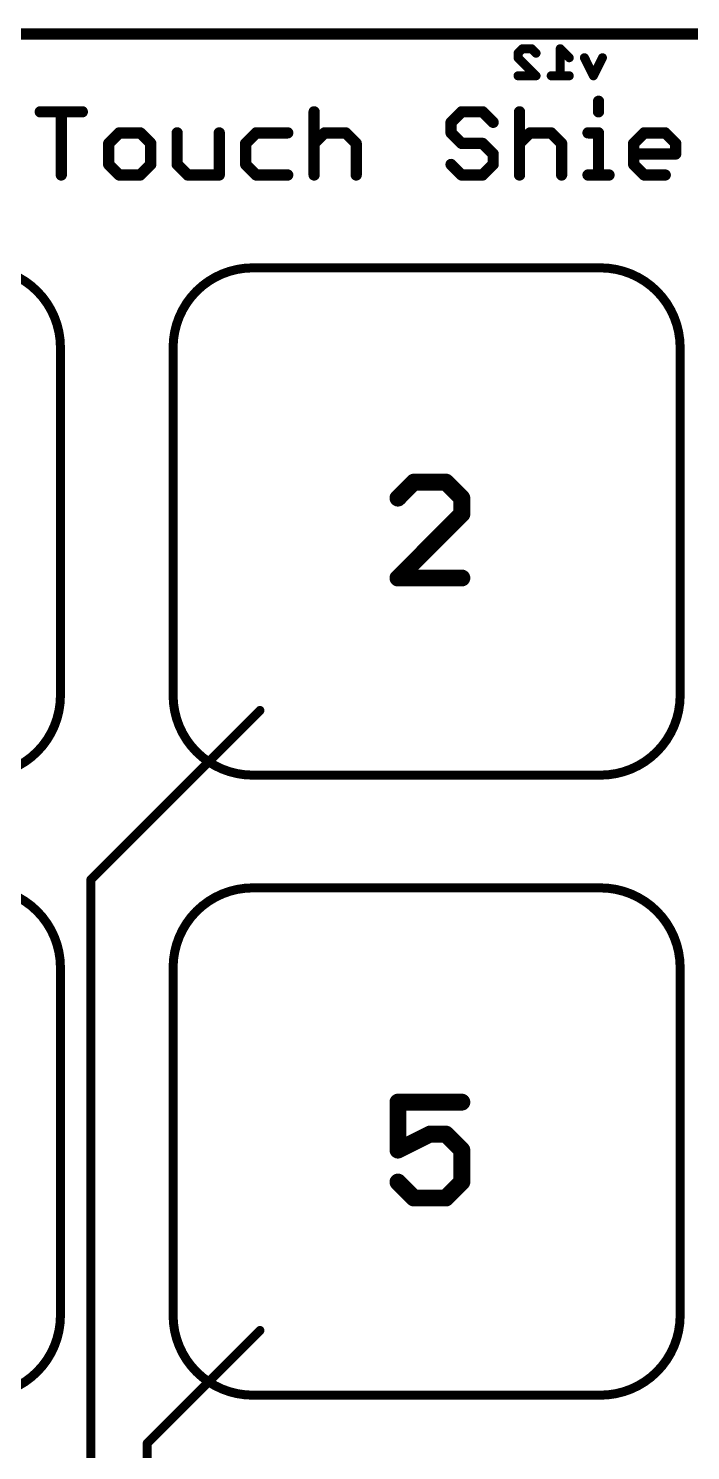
# Model space of a CAD drawing. Extents: x -25 to 82, y -26 to 60.
# Drawn here: x 17.64 to 32.57, y 27.77 to 59.82 of the extents above; entities that cross this region are included whole.
import ezdxf

# ---------------------------------------------------------------- set-up
doc = ezdxf.new("R2010")
doc.units = 0
for name, color, linetype in [('1', 12, 'CONTINUOUS'), ('16', 132, 'CONTINUOUS'), ('20', 53, 'CONTINUOUS'), ('21', 53, 'CONTINUOUS'), ('51', 53, 'CONTINUOUS')]:
    doc.layers.add(name, color=color, linetype=linetype)

msp = doc.modelspace()

# ---------------------------------------------------------------- linework, layer by layer
at = {"layer": '1'}
for points, const_width in [([(18.363, 52.6268, 0.4142), (16.567, 54.4228)], 0.2032), ([(22.699, 54.4228, 0.4142), (20.903, 52.6268)], 0.2032), ([(22.699, 54.4736, 1), (22.699, 54.372)], 0.1016), ([(22.699, 54.372, 1), (22.699, 54.4736)], 0.1016), ([(32.333, 52.6268, 0.4142), (30.537, 54.4228)], 0.2032), ([(30.537, 54.4736, 1), (30.537, 54.372)], 0.1016), ([(30.537, 54.372, 1), (30.537, 54.4736)], 0.1016), ([(18.4138, 52.6268, 1), (18.3122, 52.6268)], 0.1016), ([(18.3122, 52.6268, 1), (18.4138, 52.6268)], 0.1016), ([(20.9538, 52.6268, 1), (20.8522, 52.6268)], 0.1016), ([(20.8522, 52.6268, 1), (20.9538, 52.6268)], 0.1016), ([(32.3838, 52.6268, 1), (32.2822, 52.6268)], 0.1016), ([(32.2822, 52.6268, 1), (32.3838, 52.6268)], 0.1016), ([(16.567, 42.9928, 0.4142), (18.363, 44.7888)], 0.2032), ([(18.4138, 44.7888, 1), (18.3122, 44.7888)], 0.1016), ([(20.903, 44.7888, 0.4142), (22.699, 42.9928)], 0.2032), ([(20.9538, 44.7888, 1), (20.8522, 44.7888)], 0.1016), ([(30.537, 42.9928, 0.4142), (32.333, 44.7888)], 0.2032), ([(32.3838, 44.7888, 1), (32.2822, 44.7888)], 0.1016), ([(18.3122, 44.7888, 1), (18.4138, 44.7888)], 0.1016), ([(20.8522, 44.7888, 1), (20.9538, 44.7888)], 0.1016), ([(22.8959, 44.4141, 1), (22.8241, 44.4859)], 0.1016), ([(32.2822, 44.7888, 1), (32.3838, 44.7888)], 0.1016), ([(22.699, 43.0436, 1), (22.699, 42.942)], 0.1016), ([(22.699, 42.942, 1), (22.699, 43.0436)], 0.1016), ([(30.537, 43.0436, 1), (30.537, 42.942)], 0.1016), ([(30.537, 42.942, 1), (30.537, 43.0436)], 0.1016), ([(19.1008, 40.64, 1), (18.9992, 40.64)], 0.1016), ([(19.0141, 40.6759, 1), (19.0859, 40.6041)], 0.1016), ([(18.363, 38.6568, 0.4142), (16.567, 40.4528)], 0.2032), ([(22.699, 40.4528, 0.4142), (20.903, 38.6568)], 0.2032), ([(22.699, 40.5036, 1), (22.699, 40.402)], 0.1016), ([(22.699, 40.402, 1), (22.699, 40.5036)], 0.1016), ([(32.333, 38.6568, 0.4142), (30.537, 40.4528)], 0.2032), ([(30.537, 40.5036, 1), (30.537, 40.402)], 0.1016), ([(30.537, 40.402, 1), (30.537, 40.5036)], 0.1016), ([(18.4138, 38.6568, 1), (18.3122, 38.6568)], 0.1016), ([(18.3122, 38.6568, 1), (18.4138, 38.6568)], 0.1016), ([(20.9538, 38.6568, 1), (20.8522, 38.6568)], 0.1016), ([(20.8522, 38.6568, 1), (20.9538, 38.6568)], 0.1016), ([(32.3838, 38.6568, 1), (32.2822, 38.6568)], 0.1016), ([(32.2822, 38.6568, 1), (32.3838, 38.6568)], 0.1016), ([(16.567, 29.0228, 0.4142), (18.363, 30.8188)], 0.2032), ([(18.4138, 30.8188, 1), (18.3122, 30.8188)], 0.1016), ([(18.3122, 30.8188, 1), (18.4138, 30.8188)], 0.1016), ([(20.903, 30.8188, 0.4142), (22.699, 29.0228)], 0.2032), ([(20.9538, 30.8188, 1), (20.8522, 30.8188)], 0.1016), ([(20.8522, 30.8188, 1), (20.9538, 30.8188)], 0.1016), ([(30.537, 29.0228, 0.4142), (32.333, 30.8188)], 0.2032), ([(32.3838, 30.8188, 1), (32.2822, 30.8188)], 0.1016), ([(32.2822, 30.8188, 1), (32.3838, 30.8188)], 0.1016), ([(22.8959, 30.4441, 1), (22.8241, 30.5159)], 0.1016), ([(22.699, 29.0736, 1), (22.699, 28.972)], 0.1016), ([(22.699, 28.972, 1), (22.699, 29.0736)], 0.1016), ([(30.537, 29.0736, 1), (30.537, 28.972)], 0.1016), ([(30.537, 28.972, 1), (30.537, 29.0736)], 0.1016), ([(20.3708, 27.94, 1), (20.2692, 27.94)], 0.1016), ([(20.2841, 27.9759, 1), (20.3559, 27.9041)], 0.1016)]:
    msp.add_lwpolyline(points, format="xyb", dxfattribs=dict(at, const_width=const_width))
at = {"layer": '1', "const_width": 0.2032}
for points in [[(30.537, 54.4228), (22.699, 54.4228)], [(18.363, 44.7888), (18.363, 52.6268)], [(20.903, 52.6268), (20.903, 44.7888)], [(32.333, 44.7888), (32.333, 52.6268)], [(19.05, 40.64), (22.86, 44.45)], [(22.699, 42.9928), (30.537, 42.9928)], [(19.05, 11.811), (19.05, 40.64)], [(30.537, 40.4528), (22.699, 40.4528)], [(18.363, 30.8188), (18.363, 38.6568)], [(20.903, 38.6568), (20.903, 30.8188)], [(32.333, 30.8188), (32.333, 38.6568)], [(20.32, 27.94), (22.86, 30.48)], [(22.699, 29.0228), (30.537, 29.0228)], [(20.32, 11.8237), (20.32, 27.94)]]:
    msp.add_lwpolyline(points, dxfattribs=at)
at = {"layer": '16', "const_width": 0.2032}
for points in [[(28.678, 59.2586), (28.7797, 59.3603)], [(28.678, 59.1569), (28.678, 59.2586)], [(28.7797, 59.3603), (28.9831, 59.3603)], [(28.9831, 59.3603), (29.0848, 59.2586)], [(29.8332, 59.1569), (29.6298, 59.3603)], [(29.6298, 59.3603), (29.6298, 58.7502)], [(29.0848, 58.7502), (28.678, 59.1569)], [(30.3782, 58.7502), (30.1749, 59.1569)], [(30.5816, 59.1569), (30.3782, 58.7502)], [(28.678, 58.7502), (29.0848, 58.7502)], [(29.8332, 58.7502), (29.4264, 58.7502)]]:
    msp.add_lwpolyline(points, dxfattribs=at)
at = {"layer": '16', "const_width": 0.1016}
for points in [[(28.7288, 59.2586, 1), (28.6272, 59.2586)], [(28.6421, 59.2946, 1), (28.7139, 59.2227)], [(28.7797, 59.4111, 1), (28.7797, 59.3095)], [(28.8156, 59.3244, 1), (28.7438, 59.3962)], [(29.019, 59.3962, 1), (28.9472, 59.3244)], [(28.9831, 59.3095, 1), (28.9831, 59.4111)], [(29.0488, 59.2227, 1), (29.1207, 59.2946)], [(29.6657, 59.3962, 1), (29.5939, 59.3244)], [(29.6806, 59.3603, 1), (29.579, 59.3603)], [(28.7139, 59.1929, 1), (28.6421, 59.121)], [(28.6272, 59.1569, 1), (28.7288, 59.1569)], [(29.7973, 59.121, 1), (29.8691, 59.1929)], [(30.2203, 59.1797, 1), (30.1294, 59.1342)], [(30.627, 59.1342, 1), (30.5362, 59.1797)], [(28.678, 58.801, 1), (28.678, 58.6994)], [(29.0488, 58.7143, 1), (29.1207, 58.7861)], [(29.0848, 58.6994, 1), (29.0848, 58.801)], [(29.4264, 58.801, 1), (29.4264, 58.6994)], [(29.579, 58.7502, 1), (29.6806, 58.7502)], [(29.8332, 58.6994, 1), (29.8332, 58.801)], [(30.3328, 58.7729, 1), (30.4237, 58.7275)], [(30.3328, 58.7275, 1), (30.4237, 58.7729)]]:
    msp.add_lwpolyline(points, format="xyb", dxfattribs=at)
at = {"layer": '20', "const_width": 0.2032}
msp.add_lwpolyline([(15.24, 59.69), (48.26, 59.69)], dxfattribs=at)
at = {"layer": '21'}
for points, const_width in [([(17.907, 57.9386), (18.8561, 57.9386)], 0.254), ([(18.3815, 56.515), (18.3815, 57.9386)], 0.254), ([(24.0814, 57.9386), (24.0814, 56.515)], 0.254), ([(27.4059, 57.9386), (27.1686, 57.7013)], 0.254), ([(27.8804, 57.9386), (27.4059, 57.9386)], 0.254), ([(28.1177, 57.7013), (27.8804, 57.9386)], 0.254), ([(28.7122, 57.9386), (28.7122, 56.515)], 0.254), ([(30.4931, 58.1759), (30.4931, 57.9386)], 0.254), ([(27.1686, 57.7013), (27.1686, 57.4641)], 0.254), ([(19.6879, 57.4641), (19.4506, 57.2268)], 0.254), ([(20.1624, 57.4641), (19.6879, 57.4641)], 0.254), ([(20.3997, 57.2268), (20.1624, 57.4641)], 0.254), ([(20.9942, 57.4641), (20.9942, 56.7523)], 0.254), ([(21.9433, 56.515), (21.9433, 57.4641)], 0.254), ([(22.7751, 57.4641), (22.5378, 57.2268)], 0.254), ([(23.4869, 57.4641), (22.7751, 57.4641)], 0.254), ([(24.0814, 57.2268), (24.3187, 57.4641)], 0.254), ([(24.3187, 57.4641), (24.7932, 57.4641)], 0.254), ([(24.7932, 57.4641), (25.0305, 57.2268)], 0.254), ([(27.1686, 57.4641), (27.4059, 57.2268)], 0.254), ([(28.7122, 57.2268), (28.9495, 57.4641)], 0.254), ([(28.9495, 57.4641), (29.4241, 57.4641)], 0.254), ([(29.4241, 57.4641), (29.6613, 57.2268)], 0.254), ([(30.2559, 57.4641), (30.4931, 57.4641)], 0.254), ([(30.4931, 57.4641), (30.4931, 56.515)], 0.254), ([(31.2849, 57.2268), (31.5222, 57.4641)], 0.254), ([(31.5222, 57.4641), (31.9967, 57.4641)], 0.254), ([(31.9967, 57.4641), (32.234, 57.2268)], 0.254), ([(19.4506, 57.2268), (19.4506, 56.7523)], 0.254), ([(20.3997, 56.7523), (20.3997, 57.2268)], 0.254), ([(22.5378, 57.2268), (22.5378, 56.7523)], 0.254), ([(25.0305, 57.2268), (25.0305, 56.515)], 0.254), ([(27.4059, 57.2268), (27.8804, 57.2268)], 0.254), ([(27.8804, 57.2268), (28.1177, 56.9895)], 0.254), ([(28.1177, 56.9895), (28.1177, 56.7523)], 0.254), ([(29.6613, 57.2268), (29.6613, 56.515)], 0.254), ([(31.2849, 56.7523), (31.2849, 57.2268)], 0.254), ([(32.234, 56.9895), (31.2849, 56.9895)], 0.254), ([(32.234, 57.2268), (32.234, 56.9895)], 0.254), ([(19.4506, 56.7523), (19.6879, 56.515)], 0.254), ([(20.1624, 56.515), (20.3997, 56.7523)], 0.254), ([(20.9942, 56.7523), (21.2315, 56.515)], 0.254), ([(22.5378, 56.7523), (22.7751, 56.515)], 0.254), ([(27.4059, 56.515), (27.1686, 56.7523)], 0.254), ([(28.1177, 56.7523), (27.8804, 56.515)], 0.254), ([(31.5222, 56.515), (31.2849, 56.7523)], 0.254), ([(19.6879, 56.515), (20.1624, 56.515)], 0.254), ([(21.2315, 56.515), (21.9433, 56.515)], 0.254), ([(22.7751, 56.515), (23.4869, 56.515)], 0.254), ([(27.8804, 56.515), (27.4059, 56.515)], 0.254), ([(30.2559, 56.515), (30.7304, 56.515)], 0.254), ([(31.9967, 56.515), (31.5222, 56.515)], 0.254), ([(26.3316, 49.5953), (25.9715, 49.2352)], 0.381), ([(27.0519, 49.5953), (26.3316, 49.5953)], 0.381), ([(27.4121, 49.2352), (27.0519, 49.5953)], 0.381), ([(27.4121, 48.8751), (27.4121, 49.2352)], 0.381), ([(25.9715, 47.4345), (27.4121, 48.8751)], 0.381), ([(27.4121, 47.4345), (25.9715, 47.4345)], 0.381), ([(27.4121, 35.6253), (25.9715, 35.6253)], 0.381), ([(25.9715, 35.6253), (25.9715, 34.5449)], 0.381), ([(25.9715, 34.5449), (26.6918, 34.9051)], 0.381), ([(26.6918, 34.9051), (27.0519, 34.9051)], 0.381), ([(27.0519, 34.9051), (27.4121, 34.5449)], 0.381), ([(27.4121, 34.5449), (27.4121, 33.8246)], 0.381), ([(26.3316, 33.4645), (25.9715, 33.8246)], 0.381), ([(27.4121, 33.8246), (27.0519, 33.4645)], 0.381), ([(27.0519, 33.4645), (26.3316, 33.4645)], 0.381)]:
    msp.add_lwpolyline(points, dxfattribs=dict(at, const_width=const_width))
for points, const_width in [([(17.907, 58.0021, 1), (17.907, 57.8751)], 0.127), ([(18.445, 57.9386, 1), (18.318, 57.9386)], 0.127), ([(18.8561, 57.8751, 1), (18.8561, 58.0021)], 0.127), ([(24.1449, 57.9386, 1), (24.0179, 57.9386)], 0.127), ([(27.4059, 58.0021, 1), (27.4059, 57.8751)], 0.127), ([(27.4508, 57.8937, 1), (27.361, 57.9835)], 0.127), ([(27.9253, 57.9835, 1), (27.8355, 57.8937)], 0.127), ([(27.8804, 57.8751, 1), (27.8804, 58.0021)], 0.127), ([(28.7757, 57.9386, 1), (28.6487, 57.9386)], 0.127), ([(30.5566, 58.1759, 1), (30.4296, 58.1759)], 0.127), ([(30.4296, 57.9386, 1), (30.5566, 57.9386)], 0.127), ([(27.2321, 57.7013, 1), (27.1051, 57.7013)], 0.127), ([(27.1237, 57.7462, 1), (27.2135, 57.6564)], 0.127), ([(28.0728, 57.6564, 1), (28.1626, 57.7462)], 0.127), ([(19.6879, 57.5276, 1), (19.6879, 57.4006)], 0.127), ([(19.7328, 57.4192, 1), (19.643, 57.509)], 0.127), ([(20.2073, 57.509, 1), (20.1175, 57.4192)], 0.127), ([(20.1624, 57.4006, 1), (20.1624, 57.5276)], 0.127), ([(21.0577, 57.4641, 1), (20.9307, 57.4641)], 0.127), ([(22.0068, 57.4641, 1), (21.8798, 57.4641)], 0.127), ([(22.7751, 57.5276, 1), (22.7751, 57.4006)], 0.127), ([(22.82, 57.4192, 1), (22.7302, 57.509)], 0.127), ([(23.4869, 57.4006, 1), (23.4869, 57.5276)], 0.127), ([(24.3187, 57.5276, 1), (24.3187, 57.4006)], 0.127), ([(24.3636, 57.4192, 1), (24.2738, 57.509)], 0.127), ([(24.8381, 57.509, 1), (24.7483, 57.4192)], 0.127), ([(24.7932, 57.4006, 1), (24.7932, 57.5276)], 0.127), ([(27.2135, 57.509, 1), (27.1237, 57.4192)], 0.127), ([(27.1051, 57.4641, 1), (27.2321, 57.4641)], 0.127), ([(28.9495, 57.5276, 1), (28.9495, 57.4006)], 0.127), ([(28.9944, 57.4192, 1), (28.9046, 57.509)], 0.127), ([(29.469, 57.509, 1), (29.3791, 57.4192)], 0.127), ([(29.4241, 57.4006, 1), (29.4241, 57.5276)], 0.127), ([(30.2559, 57.5276, 1), (30.2559, 57.4006)], 0.127), ([(30.5566, 57.4641, 1), (30.4296, 57.4641)], 0.127), ([(30.4931, 57.4006, 1), (30.4931, 57.5276)], 0.127), ([(31.5222, 57.5276, 1), (31.5222, 57.4006)], 0.127), ([(31.5671, 57.4192, 1), (31.4773, 57.509)], 0.127), ([(32.0416, 57.509, 1), (31.9518, 57.4192)], 0.127), ([(31.9967, 57.4006, 1), (31.9967, 57.5276)], 0.127), ([(19.5141, 57.2268, 1), (19.3871, 57.2268)], 0.127), ([(19.4057, 57.2717, 1), (19.4955, 57.1819)], 0.127), ([(20.4632, 57.2268, 1), (20.3362, 57.2268)], 0.127), ([(20.3548, 57.1819, 1), (20.4446, 57.2717)], 0.127), ([(22.6013, 57.2268, 1), (22.4743, 57.2268)], 0.127), ([(22.4929, 57.2717, 1), (22.5827, 57.1819)], 0.127), ([(24.0365, 57.2717, 1), (24.1263, 57.1819)], 0.127), ([(25.094, 57.2268, 1), (24.967, 57.2268)], 0.127), ([(24.9856, 57.1819, 1), (25.0754, 57.2717)], 0.127), ([(27.4059, 57.2903, 1), (27.4059, 57.1633)], 0.127), ([(27.361, 57.1819, 1), (27.4508, 57.2717)], 0.127), ([(27.9253, 57.2717, 1), (27.8355, 57.1819)], 0.127), ([(27.8804, 57.1633, 1), (27.8804, 57.2903)], 0.127), ([(28.1812, 56.9895, 1), (28.0542, 56.9895)], 0.127), ([(28.0728, 56.9446, 1), (28.1626, 57.0344)], 0.127), ([(28.6673, 57.2717, 1), (28.7571, 57.1819)], 0.127), ([(29.7248, 57.2268, 1), (29.5978, 57.2268)], 0.127), ([(29.6164, 57.1819, 1), (29.7062, 57.2717)], 0.127), ([(31.3484, 57.2268, 1), (31.2214, 57.2268)], 0.127), ([(31.24, 57.2717, 1), (31.3298, 57.1819)], 0.127), ([(31.2849, 57.053, 1), (31.2849, 56.926)], 0.127), ([(32.2975, 57.2268, 1), (32.1705, 57.2268)], 0.127), ([(32.1705, 56.9895, 1), (32.2975, 56.9895)], 0.127), ([(32.1891, 57.1819, 1), (32.2789, 57.2717)], 0.127), ([(32.234, 56.926, 1), (32.234, 57.053)], 0.127), ([(19.4955, 56.7972, 1), (19.4057, 56.7074)], 0.127), ([(19.3871, 56.7523, 1), (19.5141, 56.7523)], 0.127), ([(20.3362, 56.7523, 1), (20.4632, 56.7523)], 0.127), ([(20.4446, 56.7074, 1), (20.3548, 56.7972)], 0.127), ([(21.0391, 56.7972, 1), (20.9493, 56.7074)], 0.127), ([(20.9307, 56.7523, 1), (21.0577, 56.7523)], 0.127), ([(22.5827, 56.7972, 1), (22.4929, 56.7074)], 0.127), ([(22.4743, 56.7523, 1), (22.6013, 56.7523)], 0.127), ([(27.2135, 56.7972, 1), (27.1237, 56.7074)], 0.127), ([(28.0542, 56.7523, 1), (28.1812, 56.7523)], 0.127), ([(28.1626, 56.7074, 1), (28.0728, 56.7972)], 0.127), ([(31.3298, 56.7972, 1), (31.24, 56.7074)], 0.127), ([(31.2214, 56.7523, 1), (31.3484, 56.7523)], 0.127), ([(18.318, 56.515, 1), (18.445, 56.515)], 0.127), ([(19.6879, 56.5785, 1), (19.6879, 56.4515)], 0.127), ([(19.643, 56.4701, 1), (19.7328, 56.5599)], 0.127), ([(20.1175, 56.5599, 1), (20.2073, 56.4701)], 0.127), ([(20.1624, 56.4515, 1), (20.1624, 56.5785)], 0.127), ([(21.2315, 56.5785, 1), (21.2315, 56.4515)], 0.127), ([(21.1866, 56.4701, 1), (21.2764, 56.5599)], 0.127), ([(21.8798, 56.515, 1), (22.0068, 56.515)], 0.127), ([(21.9433, 56.4515, 1), (21.9433, 56.5785)], 0.127), ([(22.7751, 56.5785, 1), (22.7751, 56.4515)], 0.127), ([(22.7302, 56.4701, 1), (22.82, 56.5599)], 0.127), ([(23.4869, 56.4515, 1), (23.4869, 56.5785)], 0.127), ([(24.0179, 56.515, 1), (24.1449, 56.515)], 0.127), ([(24.967, 56.515, 1), (25.094, 56.515)], 0.127), ([(27.4059, 56.5785, 1), (27.4059, 56.4515)], 0.127), ([(27.361, 56.4701, 1), (27.4508, 56.5599)], 0.127), ([(27.8355, 56.5599, 1), (27.9253, 56.4701)], 0.127), ([(27.8804, 56.4515, 1), (27.8804, 56.5785)], 0.127), ([(28.6487, 56.515, 1), (28.7757, 56.515)], 0.127), ([(29.5978, 56.515, 1), (29.7248, 56.515)], 0.127), ([(30.2559, 56.5785, 1), (30.2559, 56.4515)], 0.127), ([(30.4296, 56.515, 1), (30.5566, 56.515)], 0.127), ([(30.7304, 56.4515, 1), (30.7304, 56.5785)], 0.127), ([(31.5222, 56.5785, 1), (31.5222, 56.4515)], 0.127), ([(31.4773, 56.4701, 1), (31.5671, 56.5599)], 0.127), ([(31.9967, 56.4515, 1), (31.9967, 56.5785)], 0.127), ([(26.3316, 49.6906, 1), (26.3316, 49.5001)], 0.1905), ([(26.399, 49.528, 1), (26.2643, 49.6627)], 0.1905), ([(27.1193, 49.6627, 1), (26.9846, 49.528)], 0.1905), ([(27.0519, 49.5001, 1), (27.0519, 49.6906)], 0.1905), ([(25.9041, 49.3026, 1), (26.0389, 49.1679)], 0.1905), ([(27.5073, 49.2352, 1), (27.3168, 49.2352)], 0.1905), ([(27.3447, 49.1679, 1), (27.4794, 49.3026)], 0.1905), ([(27.4794, 48.8077, 1), (27.3447, 48.9424)], 0.1905), ([(27.3168, 48.8751, 1), (27.5073, 48.8751)], 0.1905), ([(25.9041, 47.5019, 1), (26.0389, 47.3671)], 0.1905), ([(25.9715, 47.5297, 1), (25.9715, 47.3392)], 0.1905), ([(27.4121, 47.3392, 1), (27.4121, 47.5297)], 0.1905), ([(25.9715, 35.7206, 1), (25.9715, 35.5301)], 0.1905), ([(26.0668, 35.6253, 1), (25.8763, 35.6253)], 0.1905), ([(27.4121, 35.5301, 1), (27.4121, 35.7206)], 0.1905), ([(26.6918, 35.0003, 1), (26.6918, 34.8098)], 0.1905), ([(26.7344, 34.8199, 1), (26.6492, 34.9903)], 0.1905), ([(27.1193, 34.9724, 1), (26.9846, 34.8377)], 0.1905), ([(27.0519, 34.8098, 1), (27.0519, 35.0003)], 0.1905), ([(25.9289, 34.6301, 1), (26.0141, 34.4597)], 0.1905), ([(25.8763, 34.5449, 1), (26.0668, 34.5449)], 0.1905), ([(27.5073, 34.5449, 1), (27.3168, 34.5449)], 0.1905), ([(27.3447, 34.4776, 1), (27.4794, 34.6123)], 0.1905), ([(26.0389, 33.892, 1), (25.9041, 33.7573)], 0.1905), ([(27.4794, 33.7573, 1), (27.3447, 33.892)], 0.1905), ([(26.3316, 33.5598, 1), (26.3316, 33.3693)], 0.1905), ([(27.0519, 33.3693, 1), (27.0519, 33.5598)], 0.1905), ([(27.3168, 33.8246, 1), (27.5073, 33.8246)], 0.1905), ([(26.2643, 33.3971, 1), (26.399, 33.5319)], 0.1905), ([(26.9846, 33.5319, 1), (27.1193, 33.3971)], 0.1905)]:
    msp.add_lwpolyline(points, format="xyb", dxfattribs=dict(at, const_width=const_width))
at = {"layer": '51', "const_width": 0.254}
msp.add_lwpolyline([(48.26, 59.69), (15.24, 59.69)], dxfattribs=at)

doc.saveas('drawing.dxf')
